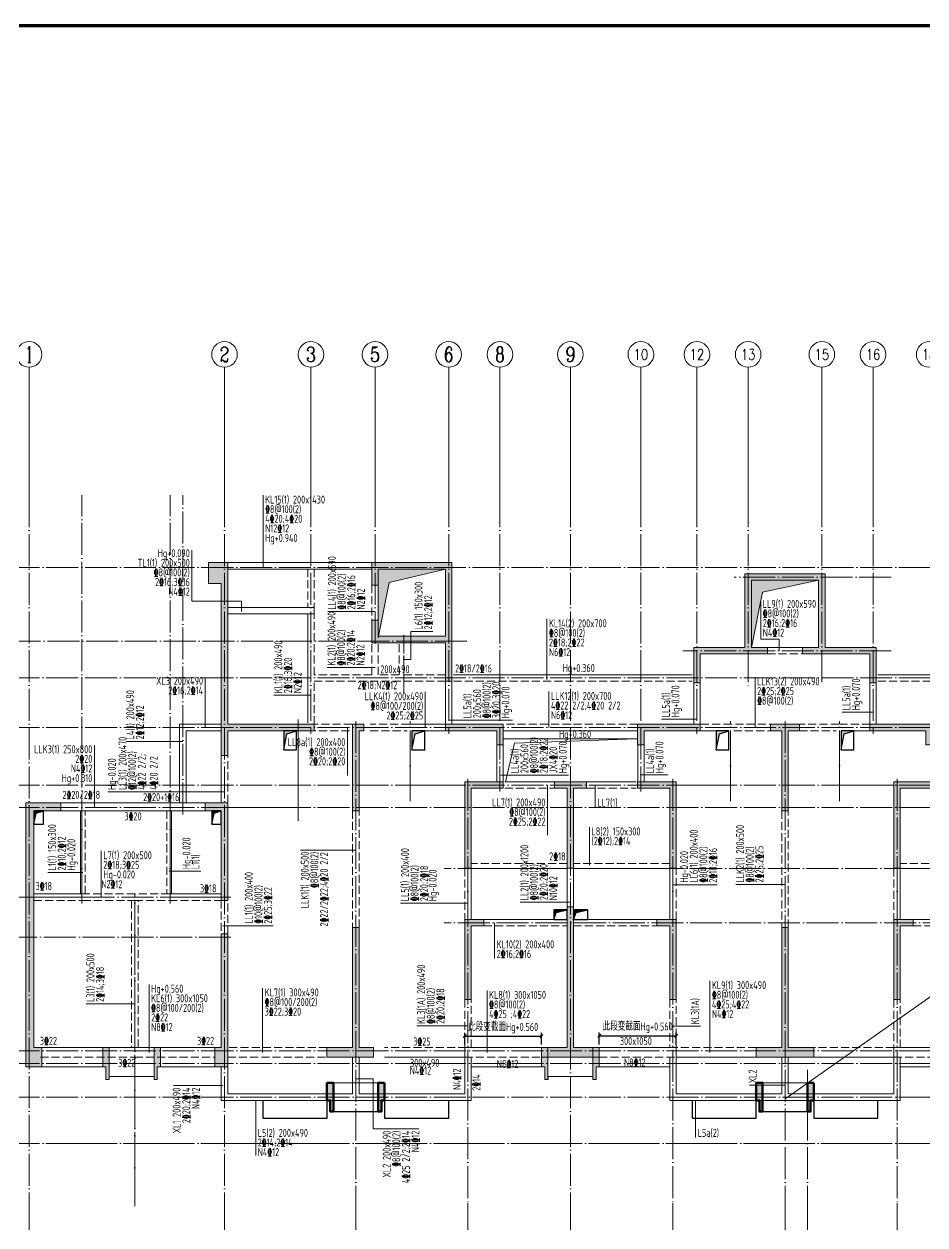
# Model space of a CAD drawing. Extents: x -129922 to 1190196, y -520662 to 139923.
# Drawn here: x 982912 to 1011040, y -379455 to -341934 of the extents above; entities that cross this region are included whole.
import ezdxf
from ezdxf.enums import TextEntityAlignment as Align

# ---------------------------------------------------------------- set-up
doc = ezdxf.new("R2010")
doc.units = 0
doc.header["$LTSCALE"] = 1000
doc.header["$MEASUREMENT"] = 0
doc.linetypes.add('DASH', pattern=[0.35, 0.25, -0.1])
doc.linetypes.add('DOTE', pattern=[2.42, 2, -0.2, 0.02, -0.2])
for name, color, linetype, lineweight in [('A-墙体', 140, 'Continuous', 50), ('A-大样-填充', 8, 'Continuous', 9), ('A-标注-轴号', 3, 'Continuous', 15), ('A-标注-轴号文字', 7, 'Continuous', 15), ('A-轴线-塔楼', 1, 'DOTE', 9), ('A-轴线-塔楼$J4-三层平面图-山2', 1, 'DOTE', 9), ('A-轴线-隔墙', 41, 'DOTE', 9), ('S-基础-DQ', 6, 'Continuous', 20), ('S-墙柱-HATCH', 251, 'Continuous', 9), ('S-墙柱-WALL', 6, 'Continuous', 20), ('S-大样-DIM', 3, 'Continuous', 20), ('S-大样-HATCH', 251, 'Continuous', 9), ('S-大样-实线', 2, 'Continuous', 20), ('S-板-BEAM', 4, 'DASH', 20), ('S-板-BEAM-CON', 2, 'Continuous', 20), ('S-板-文字', 7, 'Continuous', 20), ('S-板-板面填充', 251, 'Continuous', 20), ('S-板-模板线条', 140, 'Continuous', 20), ('S-板-洞口边线', 211, 'Continuous', 20), ('S-梁-垂直原位标注', 140, 'Continuous', 20), ('S-梁-垂直集中标注', 45, 'Continuous', 20), ('S-梁-水平原位标注', 21, 'Continuous', 20), ('S-梁-水平集中标注', 191, 'Continuous', 20), ('S-轴网-轴线', 1, 'DOTE', 9)]:
    doc.layers.add(name, color=color, linetype=linetype, lineweight=lineweight)
for name, color, linetype in [('HOLE', 5, 'Continuous'), ('HOLE_HATCH', 9, 'Continuous'), ('Y-云图图框', 7, 'Continuous')]:
    doc.layers.add(name, color=color, linetype=linetype)
doc.styles.add('_TCH_AXIS', font='COMPLEX.shx', dxfattribs={"bigfont": 'hztxt.shx'})
doc.styles.add('_YT_Name', font='simhei.ttf', dxfattribs={"width": 0.8})
doc.styles.add('_YT_Sign_Text', font='ros.shx', dxfattribs={"width": 0.8, "bigfont": 'hztxt.shx'})
doc.styles.add('COMPLEX', font='COMPLEX')
doc.styles.get("Standard").update_dxf_attribs({"font": 'gbenor.shx', "bigfont": 'gbcbig.shx'})
doc.styles.add('TSSD_Rein', font='tssdeng.shx', dxfattribs={"width": 0.7, "bigfont": 'hztxt.shx'})
doc.styles.add('TSSD_REIN_T3', font='tssdeng.shx', dxfattribs={"width": 0.7, "bigfont": 'hztxt.shx'})
doc.dimstyles.new('_TCH_ARCH&&100', dxfattribs={"dimtxt": 250, "dimasz": 100, "dimexe": 100, "dimexo": 100, "dimgap": 100, "dimtad": 1, "dimdec": 0, "dimzin": 0, "dimdsep": 46, "dimtxsty": 'TSSD_REIN_T3', "dimblk": 'ARCHTICK', "dimcen": 0.09, "dimclrt": 7, "dimazin": 2, "dimtfac": 1, "dimtdec": 0, "dimtix": 1, "dimtmove": 2, "dimatfit": 3, "dimfxl": 0, "dimtolj": 1, "dimtzin": 0, "dimarcsym": 0})

# ---------------------------------------------------------------- blocks, each defined once
blk = doc.blocks.new('20191023.11405152')
at = {"layer": 'S-大样-HATCH'}
h = blk.add_hatch(color=256, dxfattribs=at)
h.dxf.hatch_style = 1
h.paths.add_polyline_path([(-100, 0), (0, 0), (0, -400), (100, -400), (100, 600), (-100, 600)])
at = {"layer": 'S-大样-实线'}
blk.add_lwpolyline([(-100, 0), (0, 0), (0, -400), (100, -400), (100, 600), (-100, 600)], close=True, dxfattribs=at)
blk = doc.blocks.new('_ArchTick')
at = {"color": 0, "linetype": 'ByBlock', "const_width": 0.4}
blk.add_lwpolyline([(-0.5, -0.5), (0.5, 0.5)], dxfattribs=at)
blk = doc.blocks.new('*D502')
at = {"layer": 'Defpoints', "color": 0, "linetype": 'Continuous'}
for p in [(1003271, -373541), (1000871, -373913), (1003271, -373913)]:
    blk.add_point(p, dxfattribs=at)
at = {"layer": 'S-梁-水平集中标注', "color": 0, "linetype": 'Continuous', "lineweight": -2}
for p, q in [((1000871, -373813), (1000871, -373441)), ((1000871, -373541), (1003271, -373541)), ((1003271, -373813), (1003271, -373441))]:
    blk.add_line(p, q, dxfattribs=at)
at = {"layer": 'S-梁-水平集中标注', "color": 0, "linetype": 'Continuous', "lineweight": -2, "xscale": 100, "yscale": 100, "zscale": 100, "rotation": 180}
blk.add_blockref('_ArchTick', (1000871, -373541), dxfattribs=at)
at = {"layer": 'S-梁-水平集中标注', "color": 0, "linetype": 'Continuous', "lineweight": -2, "xscale": 100, "yscale": 100, "zscale": 100}
blk.add_blockref('_ArchTick', (1003271, -373541), dxfattribs=at)
at = {"layer": 'S-梁-水平集中标注', "color": 7, "linetype": 'Continuous', "insert": (1002071, -373292), "char_height": 250, "attachment_point": 5, "style": 'TSSD_REIN_T3'}
blk.add_mtext('\\A1;此段变截面Hg+0.560', dxfattribs=at)
blk = doc.blocks.new('*D503')
at = {"layer": 'Defpoints', "color": 0, "linetype": 'Continuous'}
for p in [(999071, -373555), (996671, -373913), (999071, -373913)]:
    blk.add_point(p, dxfattribs=at)
at = {"layer": 'S-梁-水平集中标注', "color": 0, "linetype": 'Continuous', "lineweight": -2}
for p, q in [((996671, -373813), (996671, -373455)), ((996671, -373555), (999071, -373555)), ((999071, -373813), (999071, -373455))]:
    blk.add_line(p, q, dxfattribs=at)
at = {"layer": 'S-梁-水平集中标注', "color": 0, "linetype": 'Continuous', "lineweight": -2, "xscale": 100, "yscale": 100, "zscale": 100, "rotation": 180}
blk.add_blockref('_ArchTick', (996671, -373555), dxfattribs=at)
at = {"layer": 'S-梁-水平集中标注', "color": 0, "linetype": 'Continuous', "lineweight": -2, "xscale": 100, "yscale": 100, "zscale": 100}
blk.add_blockref('_ArchTick', (999071, -373555), dxfattribs=at)
at = {"layer": 'S-梁-水平集中标注', "color": 7, "linetype": 'Continuous', "insert": (997871, -373306), "char_height": 250, "attachment_point": 5, "style": 'TSSD_REIN_T3'}
blk.add_mtext('\\A1;此段变截面Hg+0.560', dxfattribs=at)
blk = doc.blocks.new('ECMCTK_A1_横_单行图名--0')
at = {"const_width": 1}
blk.add_lwpolyline([(25, 10), (831, 10), (831, 584), (25, 584)], close=True, dxfattribs=at)
at = {"color": 80, "flags": 3}
for tag, height, p in [('YTHQINS', 3, (34.31, 585.5)), ('ECMCKEY', 3, (292.07, 288.23)), ('YTTQINS', 5.62, (848.03, 12.81)), ('YTFRAME', 3, (652.76, 5.84)), ('YTBARCODE_T1', 3, (749.78, 5.95))]:
    blk.add_attdef(tag, text='', height=height, dxfattribs=at).set_placement(p, align=Align.MIDDLE_CENTER)
for tag, height, style, width, p in [('设计单位', 6, '_YT_Name', 0.8, (623.75, 38.6)), ('证书编号', 4, '_YT_Sign_Text', 0.8, (708.87, 43.81)), ('审查批准号', 4, '_YT_Sign_Text', 0.8, (761.06, 43.81)), ('工程号', 4, '_YT_Sign_Text', 0.5, (804.08, 44.12)), ('建设单位', 4, '_YT_Sign_Text', 0.8, (734.96, 36.11)), ('阶段', 4, '_YT_Sign_Text', 0.8, (804.08, 35.81)), ('项目号', 4, '_YT_Sign_Text', 0.5, (822.08, 33.72)), ('项目名称', 4, '_YT_Sign_Text', 0.8, (734.96, 28.11)), ('专业', 4, '_YT_Sign_Text', 0.8, (804.08, 27.31)), ('图纸编号', 4, '_YT_Sign_Text', 0.5, (803.93, 19.36)), ('图纸名称', 4.5, '_YT_Name', 0.8, (735.39, 15.06)), ('出图比例', 4.2, '_YT_Sign_Text', 0.8, (681.82, 11.78)), ('日期', 4, '_YT_Sign_Text', 0.5, (803.88, 12.13)), ('版本号', 4, '_YT_Sign_Text', 0.8, (822.08, 13))]:
    blk.add_attdef(tag, text='', height=height, dxfattribs=dict(style=style, width=width)).set_placement(p, align=Align.CENTER)
at = {"style": '_YT_Sign_Text', "width": 0.8, "flags": 3}
for tag, p, height in [('[审定人]', (590.95, 27.81), 4.1), ('{审定人}', (605.87, 26.45), 6.24), ('[校对人]', (642.23, 27.82), 4.1), ('{校对人}', (658.35, 26.53), 6.24), ('[审核人]', (591.01, 19.76), 4.1), ('{审核人}', (606.98, 18.44), 6.24), ('[设计人]', (642.47, 20.21), 4.1), ('{设计人}', (658.48, 18.54), 6.24), ('[项目负责人]', (590.78, 12.01), 4.1), ('{项目负责人}', (608.28, 10.72), 6.24), ('[专业负责人]', (642.74, 11.77), 4.1), ('{专业负责人}', (658.58, 10.36), 6.24)]:
    blk.add_attdef(tag, p, '', height=height, dxfattribs=at)
at = {"color": 80, "flags": 3}
for tag, p in [('YTBZSIT', (25, 10)), ('EXT_TK_LEFT', (25, 10)), ('YTQRCODE', (551.04, 11.91))]:
    blk.add_attdef(tag, p, '', height=3, dxfattribs=at)
blk = doc.blocks.new('sfdhgfjhgfkjhgkjhgk')
at = {"layer": 'S-板-BEAM'}
for p, q in [((6597491, -1417404), (6597491, -1418604)), ((6597691, -1418704), (6597691, -1417404)), ((6599491, -1417904), (6599491, -1419054)), ((6597691, -1420704), (6597691, -1418704)), ((6599491, -1419754), (6599491, -1420704)), ((6599691, -1420704), (6599691, -1419754)), ((6600341, -1419754), (6600341, -1420704)), ((6600491, -1420704), (6600491, -1419754)), ((6611841, -1420054), (6612941, -1420054)), ((6599491, -1420704), (6597691, -1420704)), ((6600341, -1420704), (6599691, -1420704)), ((6601791, -1420704), (6600491, -1420704)), ((6597691, -1422254), (6597691, -1420904)), ((6597691, -1420904), (6601791, -1420904)), ((6602041, -1420904), (6609491, -1420904)), ((6615291, -1420904), (6621741, -1420904)), ((6598866, -1422254), (6597691, -1422254)), ((6600666, -1422254), (6599441, -1422254)), ((6607791, -1422254), (6603591, -1422254)), ((6610716, -1422254), (6609741, -1422254)), ((6612141, -1422254), (6610716, -1422254)), ((6614066, -1422254), (6612841, -1422254)), ((6615041, -1422254), (6614066, -1422254)), ((6597141, -1422454), (6598866, -1422454)), ((6599441, -1422454), (6600591, -1422454)), ((6610791, -1422454), (6612141, -1422454)), ((6612841, -1422454), (6613991, -1422454)), ((6594991, -1424704), (6594991, -1423224)), ((6603641, -1424254), (6605191, -1424254)), ((6606191, -1424254), (6607741, -1424254)), ((6590541, -1427554), (6590541, -1424954)), ((6593091, -1424954), (6593091, -1427554)), ((6598891, -1424954), (6598891, -1428604)), ((6599091, -1428604), (6599091, -1424954)), ((6612291, -1424954), (6612291, -1428604)), ((6612491, -1428604), (6612491, -1424954)), ((6602391, -1426754), (6602391, -1428354)), ((6605591, -1426604), (6602591, -1426604)), ((6608791, -1426604), (6605791, -1426604)), ((6608991, -1428354), (6608991, -1426754)), ((6615791, -1426754), (6615791, -1428354)), ((6618991, -1426604), (6615991, -1426604)), ((6592091, -1427554), (6590466, -1427554)), ((6593166, -1427554), (6592091, -1427554)), ((6588941, -1427754), (6590466, -1427754)), ((6590466, -1427754), (6592091, -1427754)), ((6591991, -1427754), (6591991, -1432354)), ((6592091, -1427754), (6593166, -1427754)), ((6592191, -1432354), (6592191, -1427754)), ((6593166, -1427754), (6594791, -1427754)), ((6594791, -1427754), (6594791, -1428804)), ((6594991, -1428804), (6594991, -1427754)), ((6602991, -1428554), (6605591, -1428554)), ((6605791, -1428554), (6608391, -1428554)), ((6616391, -1428554), (6618991, -1428554)), ((6602391, -1430854), (6602391, -1432354)), ((6602591, -1432354), (6602591, -1430854)), ((6608791, -1430854), (6608791, -1432354)), ((6608991, -1432354), (6608991, -1430854)), ((6615791, -1430854), (6615791, -1432354)), ((6615991, -1432354), (6615991, -1430854)), ((6598091, -1432354), (6594991, -1432354)), ((6602441, -1432354), (6599891, -1432354)), ((6611841, -1432354), (6608991, -1432354)), ((6615791, -1432354), (6613291, -1432354)), ((6589141, -1432654), (6592091, -1432654)), ((6592091, -1432654), (6594591, -1432654)), ((6594991, -1432654), (6598091, -1432654)), ((6602391, -1432654), (6604791, -1432654)), ((6606591, -1432654), (6608991, -1432654)), ((6615791, -1432654), (6618191, -1432654))]:
    blk.add_line(p, q, dxfattribs=at)
at = {"layer": 'S-板-BEAM-CON'}
for p, q in [((6594991, -1417404), (6597591, -1417404)), ((6597606, -1417202), (6595006, -1417202)), ((6599491, -1417204), (6597591, -1417204)), ((6597591, -1417404), (6599491, -1417404)), ((6599691, -1419054), (6599691, -1417904)), ((6597691, -1418604), (6594991, -1418604)), ((6594991, -1418804), (6597691, -1418804)), ((6597491, -1418804), (6597491, -1422204)), ((6612941, -1419854), (6611841, -1419854)), ((6609491, -1420704), (6602041, -1420704)), ((6621741, -1420704), (6615291, -1420704)), ((6601791, -1420904), (6601791, -1422254)), ((6601991, -1422254), (6601991, -1420904)), ((6609541, -1420954), (6609541, -1422254)), ((6609741, -1422254), (6609741, -1420954)), ((6615041, -1420954), (6615041, -1422254)), ((6615241, -1422254), (6615241, -1420954)), ((6594791, -1422254), (6593491, -1422254)), ((6593491, -1422254), (6593491, -1424704)), ((6601766, -1422254), (6600666, -1422254)), ((6593691, -1422454), (6594791, -1422454)), ((6593691, -1424704), (6593691, -1422454)), ((6600741, -1422454), (6601766, -1422454)), ((6603591, -1422454), (6607791, -1422454)), ((6603591, -1422704), (6607791, -1422704)), ((6609741, -1422454), (6610641, -1422454)), ((6614141, -1422454), (6615041, -1422454)), ((6603391, -1422894), (6603391, -1424054)), ((6603591, -1424054), (6603591, -1422894)), ((6607791, -1422894), (6607791, -1424054)), ((6607991, -1424054), (6607991, -1422894)), ((6594791, -1423224), (6594791, -1424704)), ((6605191, -1424054), (6603641, -1424054)), ((6607741, -1424054), (6606191, -1424054)), ((6590466, -1424704), (6589781, -1424704)), ((6589781, -1424954), (6590466, -1424954)), ((6590391, -1424954), (6590391, -1427554)), ((6593166, -1424704), (6590466, -1424704)), ((6593166, -1424954), (6590466, -1424954)), ((6590466, -1424954), (6593166, -1424954)), ((6593591, -1424704), (6593166, -1424704)), ((6593166, -1424954), (6593591, -1424954)), ((6593241, -1427554), (6593241, -1424954)), ((6594291, -1424704), (6593591, -1424704)), ((6593591, -1424954), (6594291, -1424954)), ((6602591, -1426754), (6605591, -1426754)), ((6602591, -1428354), (6602591, -1426754)), ((6605591, -1426754), (6605591, -1427954)), ((6605791, -1426754), (6608791, -1426754)), ((6605791, -1426754), (6605791, -1427954)), ((6608791, -1426754), (6608791, -1428354)), ((6615991, -1426754), (6618991, -1426754)), ((6615991, -1428354), (6615991, -1426754)), ((6590466, -1427554), (6588941, -1427554)), ((6594791, -1427554), (6593166, -1427554)), ((6605591, -1428354), (6602991, -1428354)), ((6608391, -1428354), (6605791, -1428354)), ((6618991, -1428354), (6616391, -1428354)), ((6592091, -1432354), (6589141, -1432354)), ((6594591, -1432354), (6592091, -1432354)), ((6604791, -1432354), (6602391, -1432354)), ((6602391, -1432354), (6602391, -1433804)), ((6608991, -1432354), (6606591, -1432354)), ((6608991, -1433804), (6608991, -1432354)), ((6618191, -1432354), (6615791, -1432354)), ((6615791, -1432354), (6615791, -1433804)), ((6598891, -1432654), (6598891, -1433804)), ((6599091, -1433804), (6599091, -1432654)), ((6599891, -1432654), (6602391, -1432654)), ((6602591, -1434004), (6602591, -1432654)), ((6608791, -1432654), (6608791, -1434004)), ((6608991, -1432654), (6611841, -1432654)), ((6612291, -1432654), (6612291, -1433804)), ((6612491, -1433804), (6612491, -1432654)), ((6613291, -1432654), (6615791, -1432654)), ((6615991, -1434004), (6615991, -1432654)), ((6594791, -1432954), (6594791, -1434004)), ((6594991, -1433804), (6594991, -1432954)), ((6594791, -1434004), (6598991, -1434004)), ((6598891, -1433804), (6594991, -1433804)), ((6598991, -1434004), (6602591, -1434004)), ((6602391, -1433804), (6599091, -1433804)), ((6608791, -1434004), (6612391, -1434004)), ((6612291, -1433804), (6608991, -1433804)), ((6612391, -1434004), (6615991, -1434004)), ((6615791, -1433804), (6612491, -1433804))]:
    blk.add_line(p, q, dxfattribs=at)
at = {"layer": 'S-板-模板线条', "lineweight": -3}
for p, q in [((6596091, -1434004), (6596091, -1434554)), ((6598091, -1434554), (6598091, -1433954)), ((6599891, -1433954), (6599891, -1434554)), ((6601891, -1434554), (6601891, -1434004)), ((6609491, -1434004), (6609491, -1434554)), ((6611491, -1434554), (6611491, -1434004)), ((6613291, -1434004), (6613291, -1434554)), ((6615291, -1434554), (6615291, -1434004)), ((6598291, -1434354), (6599691, -1434354)), ((6611691, -1434354), (6613091, -1434354)), ((6596091, -1434554), (6598091, -1434554)), ((6599891, -1434554), (6601891, -1434554)), ((6609491, -1434554), (6611491, -1434554)), ((6613291, -1434554), (6615291, -1434554))]:
    blk.add_line(p, q, dxfattribs=at)
at = {"layer": 'S-板-模板线条', "ltscale": 0.5}
for points in [[(6588691, -1432954), (6591191, -1432954), (6591191, -1433354), (6591291, -1433354), (6591291, -1433254), (6592691, -1433254), (6592691, -1433354), (6592791, -1433354), (6592791, -1432954), (6594791, -1432954), (6594791, -1434004), (6598091, -1434004), (6598091, -1433454), (6599891, -1433454), (6599891, -1434004), (6602591, -1434004), (6602591, -1432954), (6604891, -1432954), (6604891, -1433354), (6604991, -1433354), (6604991, -1433254), (6606391, -1433254), (6606391, -1433354), (6606491, -1433354), (6606491, -1432954), (6608791, -1432954), (6608791, -1434004), (6611491, -1434004), (6611491, -1433454), (6612391, -1433454)], [(6618291, -1432954), (6615991, -1432954), (6615991, -1434004), (6613291, -1434004), (6613291, -1433454), (6612391, -1433454)]]:
    blk.add_lwpolyline(points, dxfattribs=at)
blk = doc.blocks.new('safdjhfgjhgfkjhgk')
at = {"layer": 'S-梁-水平集中标注'}
blk.add_line((6921835, -1434004), (6921835, -1435166), dxfattribs=at)
at = {"layer": 'S-梁-水平集中标注', "linetype": 'Continuous', "style": 'TSSD_Rein', "width": 0.7}
blk.add_text('L5a(2)', height=250, dxfattribs=at).set_placement((6921898, -1435143))
blk = doc.blocks.new('_AXISO')
blk.add_circle((0, 0), 0.5)
at = {"layer": 'S-板-文字', "style": 'COMPLEX', "width": 1.041667}
blk.add_attdef('A', text='', height=0.56, dxfattribs=at).set_placement((-0.25, -0.28), (0.25, -0.28), align=Align.FIT)
blk = doc.blocks.new('ZHOUWANG3')
at = {"layer": 'A-标注-轴号'}
for p, q in [((88652, 248942), (88652, 252942)), ((94752, 248942), (94752, 252942)), ((97452, 248942), (97452, 252942)), ((99452, 248942), (99452, 252942)), ((101752, 248942), (101752, 252942)), ((103352, 248942), (103352, 252942)), ((105552, 248942), (105552, 252942)), ((107752, 248942), (107752, 252942)), ((109502, 248942), (109502, 252942)), ((111102, 248942), (111102, 252942)), ((113402, 248942), (113402, 252942)), ((115002, 248942), (115002, 252942)), ((88652, 226834), (88652, 222834)), ((94752, 226834), (94752, 222834)), ((98852, 226834), (98852, 222834)), ((102352, 226834), (102352, 222834)), ((105552, 226834), (105552, 222834)), ((108752, 226834), (108752, 222834)), ((112252, 226834), (112252, 222834)), ((112952, 226834), (112952, 222834)), ((115752, 226834), (115752, 222834))]:
    blk.add_line(p, q, dxfattribs=at)
at = {"layer": 'A-轴线-塔楼', "linetype": 'DOTE', "ltscale": 0.5}
for p, q in [((88652, 248942), (88652, 226834)), ((94752, 248942), (94752, 226834)), ((97452, 248942), (97452, 241486)), ((99452, 248942), (99452, 244136)), ((101752, 248942), (101752, 241486)), ((103352, 248942), (103352, 239686)), ((105552, 248942), (105552, 226834)), ((107752, 248942), (107752, 239686)), ((109502, 248942), (109502, 241486)), ((111102, 248942), (111102, 242986)), ((113402, 248942), (113402, 243076)), ((115002, 248942), (115002, 241486)), ((139798, 246686), (85362, 246686)), ((115570, 246386), (110660, 246386)), ((102322, 244386), (85362, 244386)), ((115570, 244086), (109062, 244086)), ((139798, 243236), (85362, 243236)), ((139798, 241686), (85362, 241686)), ((98852, 241886), (98852, 226834)), ((112252, 241886), (112252, 226834)), ((139798, 239886), (85362, 239886)), ((102352, 240086), (102352, 226834)), ((108752, 240086), (108752, 226834)), ((115752, 240086), (115752, 226834)), ((139798, 239186), (85362, 239186)), ((122394, 235586), (101608, 235586)), ((139798, 231586), (85362, 231586)), ((112952, 230993), (112952, 226834)), ((139798, 228686), (85362, 228686))]:
    blk.add_line(p, q, dxfattribs=at)
at = {"layer": 'A-轴线-隔墙', "ltscale": 0.5}
for p, q in [((90302, 236186), (90302, 248942)), ((93052, 236186), (93052, 248942)), ((93452, 238966), (93452, 248942)), ((100352, 242784), (100352, 244586)), ((97052, 238770), (97052, 241936)), ((100552, 239386), (100552, 241886)), ((110552, 239386), (110552, 241886)), ((113952, 239386), (113952, 241886)), ((122394, 237286), (101608, 237286)), ((94952, 236386), (85362, 236386)), ((91952, 226834), (91952, 236486)), ((94952, 235136), (85362, 235136)), ((139798, 231186), (85362, 231186)), ((139798, 230136), (85362, 230136))]:
    blk.add_line(p, q, dxfattribs=at)
at = {"layer": 'A-标注-轴号'}
ref = blk.add_blockref('_AXISO', (88652, 253342), dxfattribs=dict(at, xscale=800, yscale=800, zscale=800))
ref.add_attrib('A', '1', dxfattribs={"layer": 'A-标注-轴号文字', "height": 515, "style": '_TCH_AXIS'}).set_placement((88542, 253085), (88762, 253085), align=Align.FIT)
ref = blk.add_blockref('_AXISO', (94752, 253342), dxfattribs=dict(at, xscale=800, yscale=800, zscale=800))
ref.add_attrib('A', '2', dxfattribs={"layer": 'A-标注-轴号文字', "height": 466, "style": '_TCH_AXIS'}).set_placement((94597, 253109), (94907, 253109), align=Align.FIT)
ref = blk.add_blockref('_AXISO', (97452, 253342), dxfattribs=dict(at, xscale=800, yscale=800, zscale=800))
ref.add_attrib('A', '3', dxfattribs={"layer": 'A-标注-轴号文字', "height": 466, "style": '_TCH_AXIS'}).set_placement((97297, 253109), (97607, 253109), align=Align.FIT)
ref = blk.add_blockref('_AXISO', (99452, 253342), dxfattribs=dict(at, xscale=800, yscale=800, zscale=800))
ref.add_attrib('A', '5', dxfattribs={"layer": 'A-标注-轴号文字', "height": 466, "style": '_TCH_AXIS'}).set_placement((99297, 253109), (99607, 253109), align=Align.FIT)
ref = blk.add_blockref('_AXISO', (101752, 253342), dxfattribs=dict(at, xscale=800, yscale=800, zscale=800))
ref.add_attrib('A', '6', dxfattribs={"layer": 'A-标注-轴号文字', "height": 466, "style": '_TCH_AXIS'}).set_placement((101597, 253109), (101907, 253109), align=Align.FIT)
ref = blk.add_blockref('_AXISO', (103352, 253342), dxfattribs=dict(at, xscale=800, yscale=800, zscale=800))
ref.add_attrib('A', '8', dxfattribs={"layer": 'A-标注-轴号文字', "height": 466, "style": '_TCH_AXIS'}).set_placement((103197, 253109), (103507, 253109), align=Align.FIT)
ref = blk.add_blockref('_AXISO', (105552, 253342), dxfattribs=dict(at, xscale=800, yscale=800, zscale=800))
ref.add_attrib('A', '9', dxfattribs={"layer": 'A-标注-轴号文字', "height": 466, "style": '_TCH_AXIS'}).set_placement((105397, 253109), (105707, 253109), align=Align.FIT)
ref = blk.add_blockref('_AXISO', (107752, 253342), dxfattribs=dict(at, xscale=800, yscale=800, zscale=800))
ref.add_attrib('A', '10', dxfattribs={"layer": 'A-标注-轴号文字', "height": 328.4, "style": '_TCH_AXIS'}).set_placement((107525, 253178), (107979, 253178), align=Align.FIT)
ref = blk.add_blockref('_AXISO', (109502, 253342), dxfattribs=dict(at, xscale=800, yscale=800, zscale=800))
ref.add_attrib('A', '12', dxfattribs={"layer": 'A-标注-轴号文字', "height": 328.4, "style": '_TCH_AXIS'}).set_placement((109275, 253178), (109729, 253178), align=Align.FIT)
ref = blk.add_blockref('_AXISO', (111102, 253342), dxfattribs=dict(at, xscale=800, yscale=800, zscale=800))
ref.add_attrib('A', '13', dxfattribs={"layer": 'A-标注-轴号文字', "height": 328.4, "style": '_TCH_AXIS'}).set_placement((110875, 253178), (111329, 253178), align=Align.FIT)
ref = blk.add_blockref('_AXISO', (113402, 253342), dxfattribs=dict(at, xscale=800, yscale=800, zscale=800))
ref.add_attrib('A', '15', dxfattribs={"layer": 'A-标注-轴号文字', "height": 328.4, "style": '_TCH_AXIS'}).set_placement((113175, 253178), (113629, 253178), align=Align.FIT)
ref = blk.add_blockref('_AXISO', (115002, 253342), dxfattribs=dict(at, xscale=800, yscale=800, zscale=800))
ref.add_attrib('A', '16', dxfattribs={"layer": 'A-标注-轴号文字', "height": 328.4, "style": '_TCH_AXIS'}).set_placement((114775, 253178), (115229, 253178), align=Align.FIT)
ref = blk.add_blockref('_AXISO', (116752, 253342), dxfattribs=dict(at, xscale=800, yscale=800, zscale=800))
ref.add_attrib('A', '18', dxfattribs={"layer": 'A-标注-轴号文字', "height": 328.4, "style": '_TCH_AXIS'}).set_placement((116525, 253178), (116979, 253178), align=Align.FIT)
blk = doc.blocks.new('sgjhfgjhgj')
at = {"layer": 'HOLE_HATCH', "ltscale": 0.5}
for points in [[(268519, 605212), (268919, 605212), (268619, 605112), (268519, 604612)], [(272519, 605212), (272919, 605212), (272619, 605112), (272519, 604612)], [(282019, 605212), (282419, 605212), (282119, 605112), (282019, 604612)], [(285919, 605212), (286319, 605212), (286019, 605112), (285919, 604612)], [(260719, 602712), (261019, 602712), (260794, 602637), (260719, 602292)], [(266269, 602712), (266569, 602712), (266344, 602637), (266269, 602292)], [(276948, 599612), (277368, 599612), (277023, 599537), (276948, 599312)], [(277569, 599612), (278014, 599612), (277644, 599537), (277569, 599312)]]:
    blk.add_hatch(color=256, dxfattribs=at).paths.add_polyline_path(points)
at = {"layer": 'HOLE', "ltscale": 0.5}
for points in [[(268519, 604612), (268919, 604612), (268919, 605212), (268519, 605212)], [(272519, 604612), (272919, 604612), (272919, 605212), (272519, 605212)], [(282019, 604612), (282419, 604612), (282419, 605212), (282019, 605212)], [(285919, 604612), (286319, 604612), (286319, 605212), (285919, 605212)], [(260719, 602292), (261019, 602292), (261019, 602712), (260719, 602712)], [(266269, 602292), (266569, 602292), (266569, 602712), (266269, 602712)], [(276948, 599312), (277368, 599312), (277368, 599612), (276948, 599612)], [(277569, 599312), (278014, 599312), (278014, 599612), (277569, 599612)]]:
    blk.add_lwpolyline(points, close=True, dxfattribs=at)
for points in [[(268519, 604612), (268619, 605112), (268919, 605212)], [(272519, 604612), (272619, 605112), (272919, 605212)], [(282019, 604612), (282119, 605112), (282419, 605212)], [(285919, 604612), (286019, 605112), (286319, 605212)], [(260719, 602292), (260794, 602637), (261019, 602712)], [(266269, 602292), (266344, 602637), (266569, 602712)], [(276948, 599312), (277023, 599537), (277368, 599612)], [(277569, 599312), (277644, 599537), (278014, 599612)]]:
    blk.add_lwpolyline(points, dxfattribs=at)
blk = doc.blocks.new('safhgfjhgfj')
at = {"layer": 'S-墙柱-HATCH', "ltscale": 0.2}
h = blk.add_hatch(color=256, dxfattribs=at)
h.paths.add_polyline_path([(6336110, -688648), (6336110, -694018), (6335910, -694018), (6335910, -693248), (6333210, -693248), (6333210, -693048), (6333310, -693048), (6335910, -693048), (6335910, -687998), (6336510, -687998), (6336510, -688648)])
h.paths.add_polyline_path([(6312710, -703448), (6312710, -703148), (6311910, -703148), (6311910, -698748), (6311710, -698748), (6311710, -703148), (6310910, -703148), (6310910, -703448)])
h.paths.add_polyline_path([(6311910, -697548), (6311710, -697548), (6311710, -695048), (6311310, -695048), (6311310, -694848), (6312310, -694848), (6312310, -695048), (6311910, -695048)])
h.paths.add_polyline_path([(6325110, -697548), (6325310, -697548), (6325310, -695048), (6325710, -695048), (6325710, -694848), (6324710, -694848), (6324710, -695048), (6325110, -695048)])
h.paths.add_polyline_path([(6324310, -703448), (6324310, -703148), (6325110, -703148), (6325110, -698748), (6325310, -698748), (6325310, -703148), (6326110, -703148), (6326110, -703448)])
h.paths.add_polyline_path([(6331360, -703448), (6331360, -703148), (6331810, -703148), (6331810, -699398), (6332010, -699398), (6332010, -703148), (6332810, -703148), (6332810, -703448)])
h.paths.add_polyline_path([(6332010, -695748), (6331810, -695748), (6331810, -693248), (6331660, -693248), (6331660, -693048), (6332010, -693048)])
h.paths.add_polyline_path([(6336310, -703148), (6336110, -703148), (6336110, -699598), (6335910, -699598), (6335910, -703748), (6336310, -703748)])
h.paths.add_polyline_path([(6336610, -695748), (6336110, -695748), (6336110, -698548), (6335910, -698548), (6335910, -695498), (6336610, -695498)])
h.paths.add_polyline_path([(6319410, -703448), (6319410, -703148), (6318610, -703148), (6318610, -699398), (6318410, -699398), (6318410, -703148), (6317610, -703148), (6317610, -703448)])
h.paths.add_polyline_path([(6318410, -695748), (6318610, -695748), (6318610, -693248), (6318960, -693248), (6318960, -693048), (6318060, -693048), (6318060, -693248), (6318410, -693248)])
h.paths.add_polyline_path([(6307910, -693048), (6307910, -693248), (6309510, -693248), (6309510, -693688), (6309710, -693688), (6309710, -693048)])
h.paths.add_polyline_path([(6314110, -693248), (6315860, -693248), (6315860, -693048), (6313910, -693048), (6313910, -693688), (6314110, -693688)])
h.paths.add_polyline_path([(6322910, -693248), (6321160, -693248), (6321160, -693048), (6323110, -693048), (6323110, -693688), (6322910, -693688)])
h.paths.add_polyline_path([(6329135, -693048), (6329135, -693248), (6327510, -693248), (6327510, -693688), (6327310, -693688), (6327310, -693048)])
h.paths.add_polyline_path([(6321360, -691748), (6321360, -690648), (6319760, -690648), (6319760, -688348), (6317260, -688348), (6317260, -690648), (6315660, -690648), (6315660, -691748), (6315860, -691748), (6315860, -690848), (6317960, -690848), (6317960, -690648), (6317460, -690648), (6317460, -688548), (6319560, -688548), (6319560, -690648), (6319060, -690648), (6319060, -690848), (6321160, -690848), (6321160, -691748)])
h.paths.add_polyline_path([(6307910, -690498), (6307910, -691698), (6308110, -691698), (6308110, -687998), (6305610, -687998), (6305610, -688698), (6305810, -688698), (6305810, -688198), (6307910, -688198), (6307910, -690298), (6305810, -690298), (6305810, -689798), (6305610, -689798), (6305610, -690498)])
h.paths.add_polyline_path([(6300910, -688648), (6300910, -694018), (6301110, -694018), (6301110, -693248), (6303810, -693248), (6303810, -693048), (6303710, -693048), (6301110, -693048), (6301110, -687998), (6300510, -687998), (6300510, -688648)])
h.paths.add_polyline_path([(6313910, -695048), (6314910, -695048), (6314910, -697548), (6315110, -697548), (6315110, -694848), (6313910, -694848)])
h.paths.add_polyline_path([(6300410, -695748), (6300910, -695748), (6300910, -698548), (6301110, -698548), (6301110, -695498), (6300410, -695498)])
h.paths.add_polyline_path([(6295310, -703148), (6295060, -703148), (6295060, -695748), (6295900, -695748), (6295900, -695498), (6294810, -695498), (6294810, -703748), (6295310, -703748)])
h.paths.add_polyline_path([(6305660, -703448), (6305660, -703148), (6305210, -703148), (6305210, -699398), (6305010, -699398), (6305010, -703148), (6304210, -703148), (6304210, -703448)])
h.paths.add_polyline_path([(6315110, -701648), (6315110, -699148), (6314510, -699148), (6314510, -699348), (6314910, -699348), (6314910, -701648)])
h.paths.add_polyline_path([(6308710, -699348), (6309110, -699348), (6309110, -699148), (6308510, -699148), (6308510, -701648), (6308710, -701648)])
h.paths.add_polyline_path([(6308710, -695048), (6309710, -695048), (6309710, -694848), (6308510, -694848), (6308510, -697548), (6308710, -697548)])
h.paths.add_polyline_path([(6305010, -695748), (6305210, -695748), (6305210, -693248), (6305360, -693248), (6305360, -693048), (6305010, -693048)])
h.paths.add_polyline_path([(6328110, -690798), (6330810, -690798), (6330810, -690148), (6330610, -690148), (6330610, -690598), (6328110, -690598), (6328110, -688598), (6330610, -688598), (6330610, -689048), (6330810, -689048), (6330810, -687998), (6330310, -687998), (6330310, -688398), (6327910, -688398), (6327910, -691698), (6328110, -691698)])
h.paths.add_polyline_path([(6323110, -695048), (6322110, -695048), (6322110, -697548), (6321910, -697548), (6321910, -694848), (6323110, -694848)])
h.paths.add_polyline_path([(6341710, -703148), (6341960, -703148), (6341960, -695748), (6341120, -695748), (6341120, -695498), (6342210, -695498), (6342210, -703748), (6341710, -703748)])
h.paths.add_polyline_path([(6321910, -701648), (6321910, -699148), (6322510, -699148), (6322510, -699348), (6322110, -699348), (6322110, -701648)])
h.paths.add_polyline_path([(6328310, -699348), (6327910, -699348), (6327910, -699148), (6328510, -699148), (6328510, -701648), (6328310, -701648)])
h.paths.add_polyline_path([(6328310, -695048), (6327310, -695048), (6327310, -694848), (6328510, -694848), (6328510, -697548), (6328310, -697548)])
h.paths.add_polyline_path([(6300710, -703148), (6300910, -703148), (6300910, -699598), (6301110, -699598), (6301110, -703748), (6300710, -703748)])
at = {"layer": 'S-墙柱-WALL'}
for points in [[(6300910, -688648), (6300910, -694018), (6301110, -694018), (6301110, -693248), (6303810, -693248), (6303810, -693048), (6303710, -693048), (6303710, -693048), (6301110, -693048), (6301110, -687998), (6300510, -687998), (6300510, -688648)], [(6307910, -690498), (6307910, -691698), (6308110, -691698), (6308110, -687998), (6305610, -687998), (6305610, -688698), (6305810, -688698), (6305810, -688198), (6307910, -688198), (6307910, -690298), (6305810, -690298), (6305810, -689798), (6305610, -689798), (6305610, -690498)], [(6321360, -691748), (6321360, -690648), (6319760, -690648), (6319760, -688348), (6317260, -688348), (6317260, -690648), (6315660, -690648), (6315660, -691748), (6315860, -691748), (6315860, -690848), (6317960, -690848), (6317960, -690648), (6317460, -690648), (6317460, -688548), (6319560, -688548), (6319560, -690648), (6319060, -690648), (6319060, -690848), (6321160, -690848), (6321160, -691748)], [(6305010, -695748), (6305210, -695748), (6305210, -693248), (6305360, -693248), (6305360, -693048), (6305010, -693048)], [(6307910, -693048), (6307910, -693248), (6309510, -693248), (6309510, -693688), (6309710, -693688), (6309710, -693048)], [(6314110, -693248), (6315860, -693248), (6315860, -693048), (6313910, -693048), (6313910, -693688), (6314110, -693688)], [(6318410, -695748), (6318610, -695748), (6318610, -693248), (6318960, -693248), (6318960, -693048), (6318060, -693048), (6318060, -693248), (6318410, -693248)], [(6322910, -693248), (6321160, -693248), (6321160, -693048), (6323110, -693048), (6323110, -693688), (6322910, -693688)], [(6308710, -695048), (6309710, -695048), (6309710, -694848), (6308510, -694848), (6308510, -697548), (6308710, -697548)], [(6311910, -697548), (6311710, -697548), (6311710, -695048), (6311310, -695048), (6311310, -694848), (6312310, -694848), (6312310, -695048), (6311910, -695048)], [(6313910, -695048), (6314910, -695048), (6314910, -697548), (6315110, -697548), (6315110, -694848), (6313910, -694848)], [(6323110, -695048), (6322110, -695048), (6322110, -697548), (6321910, -697548), (6321910, -694848), (6323110, -694848)], [(6295310, -703148), (6295060, -703148), (6295060, -695748), (6295900, -695748), (6295900, -695498), (6294810, -695498), (6294810, -703748), (6295310, -703748)], [(6300410, -695748), (6300910, -695748), (6300910, -698548), (6301110, -698548), (6301110, -695498), (6300410, -695498)], [(6312710, -703448), (6312710, -703148), (6311910, -703148), (6311910, -698748), (6311710, -698748), (6311710, -703148), (6310910, -703148), (6310910, -703448)], [(6308710, -699348), (6309110, -699348), (6309110, -699148), (6308510, -699148), (6308510, -701648), (6308710, -701648)], [(6315110, -701648), (6315110, -699148), (6314510, -699148), (6314510, -699348), (6314910, -699348), (6314910, -701648)], [(6321910, -701648), (6321910, -699148), (6322510, -699148), (6322510, -699348), (6322110, -699348), (6322110, -701648)], [(6300710, -703148), (6300910, -703148), (6300910, -699598), (6301110, -699598), (6301110, -703748), (6300710, -703748)], [(6305660, -703448), (6305660, -703148), (6305210, -703148), (6305210, -699398), (6305010, -699398), (6305010, -703148), (6304210, -703148), (6304210, -703448)], [(6319410, -703448), (6319410, -703148), (6318610, -703148), (6318610, -699398), (6318410, -699398), (6318410, -703148), (6317610, -703148), (6317610, -703448)]]:
    blk.add_lwpolyline(points, close=True, dxfattribs=at)

msp = doc.modelspace()

# ---------------------------------------------------------------- hatches: boundary and pattern name
at = {"layer": 'A-大样-填充', "ltscale": 0.5}
h = msp.add_hatch(color=256, dxfattribs=at)
h.dxf.hatch_style = 1
h.paths.add_polyline_path([(992370.7, -375012.6), (992570.7, -375012.6), (992570.7, -375912.6), (992470.7, -375912.6), (992470.7, -375562.6), (992370.7, -375562.6)])
h = msp.add_hatch(color=256, dxfattribs=at)
h.dxf.hatch_style = 1
h.paths.add_polyline_path([(994170.7, -375012.6), (993970.7, -375012.6), (993970.7, -375912.6), (994070.7, -375912.6), (994070.7, -375562.6), (994170.7, -375562.6)])
h = msp.add_hatch(color=256, dxfattribs=at)
h.dxf.hatch_style = 1
h.paths.add_polyline_path([(1005770.7, -375012.6), (1005970.7, -375012.6), (1005970.7, -375912.6), (1005870.7, -375912.6), (1005870.7, -375562.6), (1005770.7, -375562.6)])
h = msp.add_hatch(color=256, dxfattribs=at)
h.dxf.hatch_style = 1
h.paths.add_polyline_path([(1007570.7, -375012.6), (1007370.7, -375012.6), (1007370.7, -375912.6), (1007470.7, -375912.6), (1007470.7, -375562.6), (1007570.7, -375562.6)])
at = {"layer": 'S-板-板面填充'}
h = msp.add_hatch(color=256, dxfattribs=at)
h.dxf.hatch_style = 1
h.paths.add_polyline_path([(996070.7, -358962.6), (993970.7, -358962.6), (993970.7, -361112.6), (994316.1, -359383.1)])
h = msp.add_hatch(color=256, dxfattribs=at)
h.dxf.hatch_style = 1
h.paths.add_polyline_path([(1007720.7, -359312.6), (1005620.7, -359312.6), (1005620.7, -361412.6), (1005966.1, -359683.1)])

# ---------------------------------------------------------------- linework, layer by layer
at = {"layer": 'A-墙体'}
for points in [[(992370.7, -375012.6), (992570.7, -375012.6), (992570.7, -375912.6), (992470.7, -375912.6), (992470.7, -375562.6), (992370.7, -375562.6), (992370.7, -375012.6)], [(994170.7, -375012.6), (993970.7, -375012.6), (993970.7, -375912.6), (994070.7, -375912.6), (994070.7, -375562.6), (994170.7, -375562.6), (994170.7, -375012.6)], [(1005770.7, -375012.6), (1005970.7, -375012.6), (1005970.7, -375912.6), (1005870.7, -375912.6), (1005870.7, -375562.6), (1005770.7, -375562.6), (1005770.7, -375012.6)], [(1007570.7, -375012.6), (1007370.7, -375012.6), (1007370.7, -375912.6), (1007470.7, -375912.6), (1007470.7, -375562.6), (1007570.7, -375562.6), (1007570.7, -375012.6)]]:
    msp.add_lwpolyline(points, dxfattribs=at)
at = {"layer": 'A-轴线-塔楼$J4-三层平面图-山2'}
msp.add_lwpolyline([(986370.7, -378865.4), (986370.7, -369112.6)], dxfattribs=at)
at = {"layer": 'S-基础-DQ', "ltscale": 0.5}
for points in [[(989270.7, -366412.6), (991470.7, -366412.6), (991470.7, -364012.6)], [(994970.7, -364012.6), (994970.7, -365712.6), (996670.7, -365712.6)], [(1003270.7, -365712.6), (1004970.7, -365712.6), (1004970.7, -364012.6)], [(1010070.7, -365712.6), (1008370.7, -365712.6), (1008370.7, -364012.6)], [(983220.7, -369212.6), (984720.7, -369212.6), (984720.7, -366512.6)], [(988970.7, -369212.6), (987470.7, -369212.6), (987470.7, -366512.6)], [(996770.7, -369912.6), (996770.7, -368312.6)], [(1003170.7, -369912.6), (1003170.7, -368312.6)], [(1010170.7, -369912.6), (1010170.7, -368312.6)]]:
    msp.add_lwpolyline(points, dxfattribs=at)
at = {"layer": 'S-板-洞口边线'}
for points in [[(996070.7, -358962.6), (993970.7, -358962.6), (993970.7, -361112.6), (994316.1, -359383.1)], [(1007720.7, -359312.6), (1005620.7, -359312.6), (1005620.7, -361412.6), (1005966.1, -359683.1)]]:
    msp.add_lwpolyline(points, close=True, dxfattribs=at)
msp.add_lwpolyline([(997938.9, -365612.6), (998221.2, -364397.9), (1002020.7, -364262.6)], dxfattribs=at)
at = {"layer": 'S-梁-垂直原位标注'}
msp.add_lwpolyline([(1006670.7, -375512.6), (1030270.7, -358912.6)], dxfattribs=at)
at = {"layer": 'S-梁-垂直集中标注'}
for p, q in [((993870.7, -360292.4), (992394.2, -360292.4)), ((994989.5, -361788.8), (994989.5, -360911.9)), ((994989.5, -360911.9), (995673.2, -360911.9)), ((993870.7, -362039.2), (992378.5, -362039.2)), ((994745.7, -361788.8), (994989.5, -361788.8)), ((991870.7, -362903.6), (990715.6, -362903.6)), ((1009420.7, -363437.3), (1008450.8, -363437.3)), ((996195.7, -363685.5), (998163, -363685.5)), ((1003895.7, -363651.9), (1002815.9, -363651.9)), ((987870.7, -364347.4), (986093.7, -364347.4)), ((997795.7, -365403.1), (999908, -365403.1)), ((1002145.7, -365388.8), (1003013.4, -365388.8)), ((985529.8, -365923), (989170.7, -365923)), ((993270.7, -367747.9), (991543.2, -367747.9)), ((984745.7, -368442.4), (983653.9, -368442.4)), ((987445.7, -368398.9), (988436.1, -368398.9)), ((1003170.7, -368823.2), (1004556.8, -368823.2)), ((1006670.7, -368817.1), (1005134.4, -368817.1)), ((996770.7, -369401.1), (994669.4, -369401.1)), ((999970.7, -369371.7), (998399.4, -369371.7)), ((989120.7, -370106.1), (990692.7, -370106.1)), ((986370.7, -372546.2), (984849.7, -372546.2)), ((996770.7, -373236.6), (995176, -373236.6)), ((1003170.7, -373248.3), (1004036.7, -373248.3)), ((989120.7, -375100.3), (987579.7, -375100.3)), ((993270.7, -374888.8), (993810.4, -374888.8)), ((993810.4, -374888.8), (993810.4, -376446.7)), ((1006670.7, -375089.2), (1005563.3, -375089.2)), ((993810.4, -376446.7), (995239.4, -376446.7))]:
    msp.add_line(p, q, dxfattribs=at)
at = {"layer": 'S-梁-水平集中标注'}
for p, q in [((990377.7, -358887.6), (990377.7, -356656.6)), ((988150.4, -359969.8), (988150.4, -358369.9)), ((989698, -359969.8), (988150.4, -359969.8)), ((989698, -360287.6), (989698, -359969.8)), ((1005913.8, -361157.8), (1005913.8, -359924.5)), ((999238.5, -362412.6), (999238.5, -360522)), ((1006484.8, -361157.8), (1005913.8, -361157.8)), ((1006484.8, -361512.6), (1006484.8, -361157.8)), ((988564.1, -363912.6), (988564.1, -362358)), ((1005738.9, -363912.6), (1005738.9, -362338.9)), ((995437.9, -363912.6), (995437.9, -362801.9)), ((999300.1, -363912.6), (999300.1, -362790.8)), ((993006.8, -363912.6), (993006.8, -365413.4)), ((985108.1, -366387.6), (985108.1, -364467.6)), ((999254.1, -365712.6), (999254.1, -367277.3)), ((1000748.3, -365712.6), (1000748.3, -366410.8)), ((1000566.8, -368212.6), (1000566.8, -367023.2)), ((985324.6, -369212.6), (985324.6, -367767.3)), ((997605.1, -370012.6), (997605.1, -371131.3)), ((1004326.2, -374062.6), (1004326.2, -371827.1)), ((986818.2, -374062.6), (986818.2, -371936.9)), ((990361.8, -374062.6), (990361.8, -372053.8)), ((997368.9, -374062.6), (997368.9, -372130.7)), ((990145.5, -375562.6), (990145.5, -377282.5))]:
    msp.add_line(p, q, dxfattribs=at)
at = {"layer": 'S-轴网-轴线'}
msp.add_lwpolyline([(978752.3, -376912.6), (1035567.2, -376912.6)], dxfattribs=at)

# ---------------------------------------------------------------- block references
for name, p in [('ZHOUWANG3', (894418.8, -605599)), ('sgjhfgjhgj', (722502.1, -969224.7))]:
    msp.add_blockref(name, p)
at = {"layer": 'S-墙柱-HATCH'}
msp.add_blockref('safhgfjhgfj', (-5311839.7, 329235.8), dxfattribs=at)
at = {"layer": 'S-大样-DIM'}
msp.add_blockref('sfdhgfjhgfkjhgkjhgk', (-5605719.9, 1058441.6), dxfattribs=at)
at = {"layer": 'S-大样-实线'}
for p in [(985470.7, -374512.6), (999170.7, -374512.6)]:
    msp.add_blockref('20191023.11405152', p, dxfattribs=at)
at = {"layer": 'S-大样-实线', "xscale": -1}
for p in [(987070.7, -374512.6), (1000770.7, -374512.6)]:
    msp.add_blockref('20191023.11405152', p, dxfattribs=at)
at = {"layer": 'S-板-模板线条'}
msp.add_blockref('safdjhfgjhgfkjhgk', (-5917954.4, 1058441.6), dxfattribs=at)
at = {"layer": 'Y-云图图框', "xscale": 100, "yscale": 100, "zscale": 100}
msp.add_blockref('ECMCTK_A1_横_单行图名--0', (966310.6, -400384.2), dxfattribs=at)

# ---------------------------------------------------------------- texts
at = {"layer": 'S-梁-垂直原位标注', "linetype": 'Continuous', "style": 'TSSD_Rein', "width": 0.7}
for s, p in [('N4\x8412', (996552.1, -375236.9)), ('2\x8414', (997158.1, -375261.3))]:
    msp.add_text(s, height=250, rotation=90, dxfattribs=at).set_placement(p)
at = {"layer": 'S-梁-垂直集中标注', "linetype": 'Continuous', "style": 'TSSD_Rein', "width": 0.7}
for s, p in [('LL4(1) 200x590', (992653.8, -360229.9)), ('\x848@100(2)', (992953.8, -360229.9)), ('2\x8416;2\x8416', (993253.8, -360229.9)), ('N2\x8412', (993553.8, -360229.9)), ('L6(1) 150x300', (995354, -360849.4)), ('2\x8412;2\x8412', (995654, -360849.4)), ('KL2(1) 200x490', (992638.2, -361976.7)), ('\x848@100(2)', (992938.2, -361976.7)), ('2\x8420;2\x8414', (993238.2, -361976.7)), ('KL1(1) 200x490', (990975.2, -362841.1)), ('N2\x8412', (993538.2, -361976.7)), ('2\x8416;3\x8420', (991275.2, -362841.1)), ('N2\x8412', (991575.2, -362841.1)), ('200x560', (997180, -363623)), ('\x848@100(2)', (997480, -363623)), ('3\x8420;3\x8420', (997780, -363623)), ('Hg+0.070', (998068.7, -363623)), ('LL5a(1)', (1008710.4, -363374.8)), ('L4(1) 200x490', (986353.3, -364284.9)), ('LL5a(1)', (996880, -363623)), ('LL5a(1)', (1003075.5, -363589.4)), ('2\x8412;2\x8412', (986653.3, -364284.9)), ('LL3(1) 200x470', (986112.9, -365860.5)), ('LL4a(1)', (1002582.7, -365338.8)), ('Hg+0.070', (1002877.8, -365338.8)), ('\x8412@100(2)', (986412.9, -365860.5)), ('4\x8422 2/2;', (986712.9, -365860.5)), ('4\x8420 2/2', (987087.9, -365860.5)), ('L1(1) 150x300', (983913.5, -368379.9)), ('LL6(1) 200x400', (1003946.1, -368760.7)), ('LLK2(1) 200x500', (1005394, -368754.6)), ('2\x8410;2\x8412', (984213.5, -368379.9)), ('L1(1)', (988388, -368336.4)), ('LL5(1) 200x400', (994929, -369338.6)), ('LL2(1) 200x1200', (998659, -369309.2)), ('Hg-0.020', (1003646.1, -368760.7)), ('\x848@100(2)', (1004246.1, -368760.7)), ('2\x8418;2\x8416', (1004546.1, -368760.7)), ('\x848@100(2)', (1005694, -368754.6)), ('2\x8425;2\x8425', (1005994, -368754.6)), ('\x848@100(2)', (995229, -369338.6)), ('2\x8420;2\x8418', (995529, -369338.6)), ('\x848@100(2)', (998959, -369309.2)), ('2\x8420;2\x8420', (999259, -369309.2)), ('LL1(1) 200x400', (990052.8, -370043.6)), ('N10\x8412', (999559, -369309.2)), ('\x8410@100(2)', (990352.8, -370043.6)), ('2\x8425;3\x8422', (990652.8, -370043.6)), ('L3(1) 200x500', (985109.4, -372483.7)), ('2\x8414;3\x8418', (985409.4, -372483.7)), ('KL3(1A) 200x490', (995435.6, -373174.1)), ('\x848@100(2)', (995735.6, -373174.1)), ('2\x8420;2\x8418', (996035.6, -373174.1)), ('KL3(1A)', (1003988.7, -373185.8)), ('XL2', (1005784.5, -375026.7))]:
    msp.add_text(s, height=250, rotation=90, dxfattribs=at).set_placement(p)
at = {"layer": 'S-梁-垂直集中标注', "color": 6, "linetype": 'Continuous', "style": 'TSSD_Rein', "width": 0.7}
for s, p in [('Hg+0.070', (1003375.5, -363589.4)), ('Hg+0.070', (1009010.4, -363374.8)), ('Hg-0.020', (985779.8, -365865.2)), ('Hg-0.020', (984513.5, -368379.9)), ('Hg-0.020', (988108.1, -368336.4)), ('Hg-0.020', (995793, -369338.6))]:
    msp.add_text(s, height=250, rotation=90, dxfattribs=at).set_placement(p)
at = {"layer": 'S-梁-垂直集中标注', "style": 'TSSD_Rein', "width": 0.7}
for s, p in [('LL4a(1)', (998359.9, -365340.6)), ('200x560', (998659.9, -365340.6)), ('\x848@100(2)', (998959.9, -365340.6)), ('2\x8418;2\x8422', (999259.9, -365340.6)), ('JX4\x8420', (999559.9, -365340.6))]:
    msp.add_text(s, height=250, rotation=90, dxfattribs=at).set_placement(p)
at = {"layer": 'S-梁-垂直集中标注', "color": 6, "style": 'TSSD_Rein', "width": 0.7}
msp.add_text('Hg+0.070', height=250, rotation=90, dxfattribs=at).set_placement((999859.9, -365340.6))
at = {"layer": 'S-梁-垂直集中标注', "linetype": 'Continuous', "style": 'TSSD_Rein', "width": 0.7}
for s, p in [('LLK1(1) 200x500', (991802.8, -367792.4)), ('\x848@100(2)', (992102.8, -367798.4)), ('2\x8422/2\x8422;4\x8420 2/2', (992402.8, -367810.4)), ('XL1 200x490', (987800.9, -375162.8)), ('2\x8420;2\x8414', (988100.9, -375162.8)), ('N4\x8412', (988400.9, -375162.8))]:
    msp.add_text(s, height=250, rotation=90, dxfattribs=at).set_placement(p, align=Align.RIGHT)
at = {"layer": 'S-梁-垂直集中标注', "style": 'TSSD_Rein', "width": 0.7}
for s, p in [('XL2 200x490', (994358.6, -376509.2)), ('\x848@100(2)', (994658.6, -376509.2)), ('4\x8425 2/2;2\x8414', (994958.6, -376509.2)), ('N4\x8412', (995258.6, -376509.2))]:
    msp.add_text(s, height=250, rotation=90, dxfattribs=at).set_placement(p, align=Align.RIGHT)
at = {"layer": 'S-梁-水平原位标注', "linetype": 'Continuous', "style": 'TSSD_Rein', "width": 0.7}
for s, p in [('200x490', (994492.1, -362217.3)), ('2\x8418;N2\x8412', (993946.2, -362715.5)), ('3\x8420', (986315.7, -366812.6)), ('3\x8425', (995335.7, -373847.4)), ('300x1050', (1002013.6, -373833.9)), ('3\x8422', (986120.7, -374512.6)), ('300x490', (995420.7, -374512.6)), ('N8\x8412', (998009.2, -374549.5)), ('N8\x8412', (1001979.7, -374499.7))]:
    msp.add_text(s, height=250, dxfattribs=at).set_placement(p, align=Align.CENTER)
for s, p in [('2\x8418/2\x8416', (996370.7, -362191.1)), ('Hg+0.360', (999729.3, -362178.9)), ('Hg+0.360', (999615.2, -364244)), ('2\x8420/2\x8418', (984110.7, -366141.1)), ('3\x8418', (983270.7, -368991.1)), ('3\x8422', (983406, -373825.8)), ('N4\x8412', (994954.4, -374757.1))]:
    msp.add_text(s, height=250, dxfattribs=at).set_placement(p)
for s, p in [('2\x8420+1\x8416', (987760.7, -366212.6)), ('2\x8418', (999820.7, -368062.6)), ('3\x8418', (988920.7, -369062.6))]:
    msp.add_text(s, height=250, dxfattribs=at).set_placement(p, align=Align.RIGHT)
at = {"layer": 'S-梁-水平原位标注', "style": 'TSSD_Rein', "width": 0.7}
msp.add_text('3\x8422', height=250, dxfattribs=at).set_placement((988848.1, -373825.8), align=Align.RIGHT)
at = {"layer": 'S-梁-水平集中标注', "linetype": 'Continuous', "style": 'TSSD_Rein', "width": 0.7}
for s, p in [('KL15(1) 200x1430', (990440.2, -356916.3)), ('\x848@100(2)', (990440.2, -357216.3)), ('4\x8420;4\x8420', (990440.2, -357516.3)), ('N12\x8412', (990440.2, -357816.3)), ('Hg+0.940', (990440.2, -358116.3)), ('KL14(2) 200x700', (999301, -360781.6)), ('\x848@100(2)', (999301, -361081.6)), ('2\x8418;2\x8422', (999301, -361381.6)), ('N6\x8412', (999301, -361681.6)), ('LLK13(2) 200x490', (1005801.4, -362598.5)), ('LLK12(1) 200x700', (999362.6, -363050.4)), ('2\x8425;2\x8425', (1005801.4, -362898.5)), ('4\x8422 2/2;4\x8420 2/2', (999362.6, -363350.4)), ('\x848@100(2)', (1005801.4, -363198.5)), ('N6\x8412', (999362.6, -363650.4)), ('LL7(1)', (1000810.8, -366386.8)), ('(2\x8412);2\x8414', (1000629.3, -367582.8)), ('L8(2) 150x300', (1000629.3, -367282.8)), ('L7(1) 200x500', (985387.1, -368027)), ('2\x8418;3\x8425', (985387.1, -368327)), ('KL10(2) 200x400', (997667.6, -370812)), ('2\x8416;2\x8416', (997667.6, -371112)), ('KL9(1) 300x490', (1004388.7, -372086.8)), ('KL7(1) 300x490', (990424.3, -372313.4)), ('KL8(1) 300x1050', (997431.4, -372390.3)), ('\x848@100(2)', (1004388.7, -372386.8)), ('KL6(1) 300x1050', (986880.7, -372496.5)), ('\x848@100/200(2)', (986880.7, -372796.5)), ('\x848@100/200(2)', (990424.3, -372613.4)), ('\x848@100(2)', (997431.4, -372690.3)), ('4\x8425;4\x8422', (1004388.7, -372686.8)), ('2\x8422', (986880.7, -373096.5)), ('3\x8422;3\x8420', (990424.3, -372913.4)), ('4\x8425 ;4\x8422', (997431.4, -372990.3)), ('N4\x8412', (1004388.7, -372986.8)), ('N8\x8412', (986880.7, -373396.5)), ('L5(2) 200x490', (990208, -376701.7)), ('2\x8414;2\x8414', (990208, -377001.7)), ('N4\x8412', (990208, -377301.7))]:
    msp.add_text(s, height=250, dxfattribs=at).set_placement(p)
for s, p in [('TL1(1) 200x500', (988087.9, -358891.1)), ('\x848@100(2)', (988087.9, -359191.1)), ('2\x8416;3\x8416', (988087.9, -359491.1)), ('N4\x8412', (988087.9, -359791.1)), ('XL3 200x490', (988501.6, -362579.1)), ('2\x8416;2\x8414', (988501.6, -362879.1)), ('LLK4(1) 200x490', (995375.4, -363061.5)), ('\x848@100/200(2)', (995375.4, -363361.5)), ('2\x8425;2\x8425', (995375.4, -363661.5)), ('LL8a(1) 200x400', (992944.3, -364494.2)), ('\x848@100(2)', (992944.3, -364794.2)), ('2\x8420;2\x8420', (992944.3, -365094.2)), ('N2\x8412', (985982.8, -368933.1))]:
    msp.add_text(s, height=250, dxfattribs=at).set_placement(p, align=Align.RIGHT)
at = {"layer": 'S-梁-水平集中标注', "color": 6, "linetype": 'Continuous', "style": 'TSSD_Rein', "width": 0.7}
msp.add_text('Hg+0.090', height=250, dxfattribs=at).set_placement((988087.9, -358591.1), align=Align.RIGHT)
at = {"layer": 'S-梁-水平集中标注', "style": 'TSSD_Rein', "width": 0.7}
for s, p in [('LL9(1) 200x590', (1005976.3, -360174.5)), ('\x848@100(2)', (1005976.3, -360474.5)), ('2\x8416;2\x8416', (1005976.3, -360774.5)), ('N4\x8412', (1005976.3, -361074.5))]:
    msp.add_text(s, height=250, rotation=360, dxfattribs=at).set_placement(p)
for s, p in [('LLK3(1) 250x800', (985045.6, -364717.6)), ('N4\x8412', (985045.6, -365317.6)), ('2\x8420', (985045.6, -365017.6))]:
    msp.add_text(s, height=250, dxfattribs=at).set_placement(p, align=Align.RIGHT)
at = {"layer": 'S-梁-水平集中标注', "color": 6, "style": 'TSSD_Rein', "width": 0.7}
msp.add_text('Hg+0.310', height=250, dxfattribs=at).set_placement((985045.6, -365617.6), align=Align.RIGHT)
at = {"layer": 'S-梁-水平集中标注', "style": 'TSSD_Rein', "width": 0.7}
for s, p in [('LL7(1) 200x490', (999191.6, -366377.3)), ('\x848@100(2)', (999191.6, -366677.3)), ('2\x8425;2\x8422', (999191.6, -366977.3))]:
    msp.add_text(s, height=250, rotation=360, dxfattribs=at).set_placement(p, align=Align.RIGHT)
at = {"layer": 'S-梁-水平集中标注', "color": 6, "linetype": 'Continuous', "style": 'TSSD_Rein', "width": 0.7}
for s, p in [('Hg-0.020', (985387.1, -368627)), ('Hg+0.560', (986880.7, -372196.5))]:
    msp.add_text(s, height=250, dxfattribs=at).set_placement(p)

# ---------------------------------------------------------------- dimensions: what is measured, and where the dimension line sits
at = {"layer": 'S-梁-水平集中标注', "linetype": 'Continuous'}
for p1, p2, distance, picture, middle in [((996670.7, -373912.6), (999070.7, -373912.6), 357.8, '*D503', (997870.7, -373305.7)), ((1000870.7, -373912.7), (1003270.7, -373912.7), 371.5, '*D502', (1002070.7, -373292.2))]:
    dim = msp.add_aligned_dim(p1=p1, p2=p2, distance=distance, text='此段变截面Hg+0.560', dimstyle='_TCH_ARCH&&100', dxfattribs=at)
    dim.commit()
    dim.dimension.update_dxf_attribs({"geometry": picture, "text_midpoint": middle})

doc.saveas('drawing.dxf')
